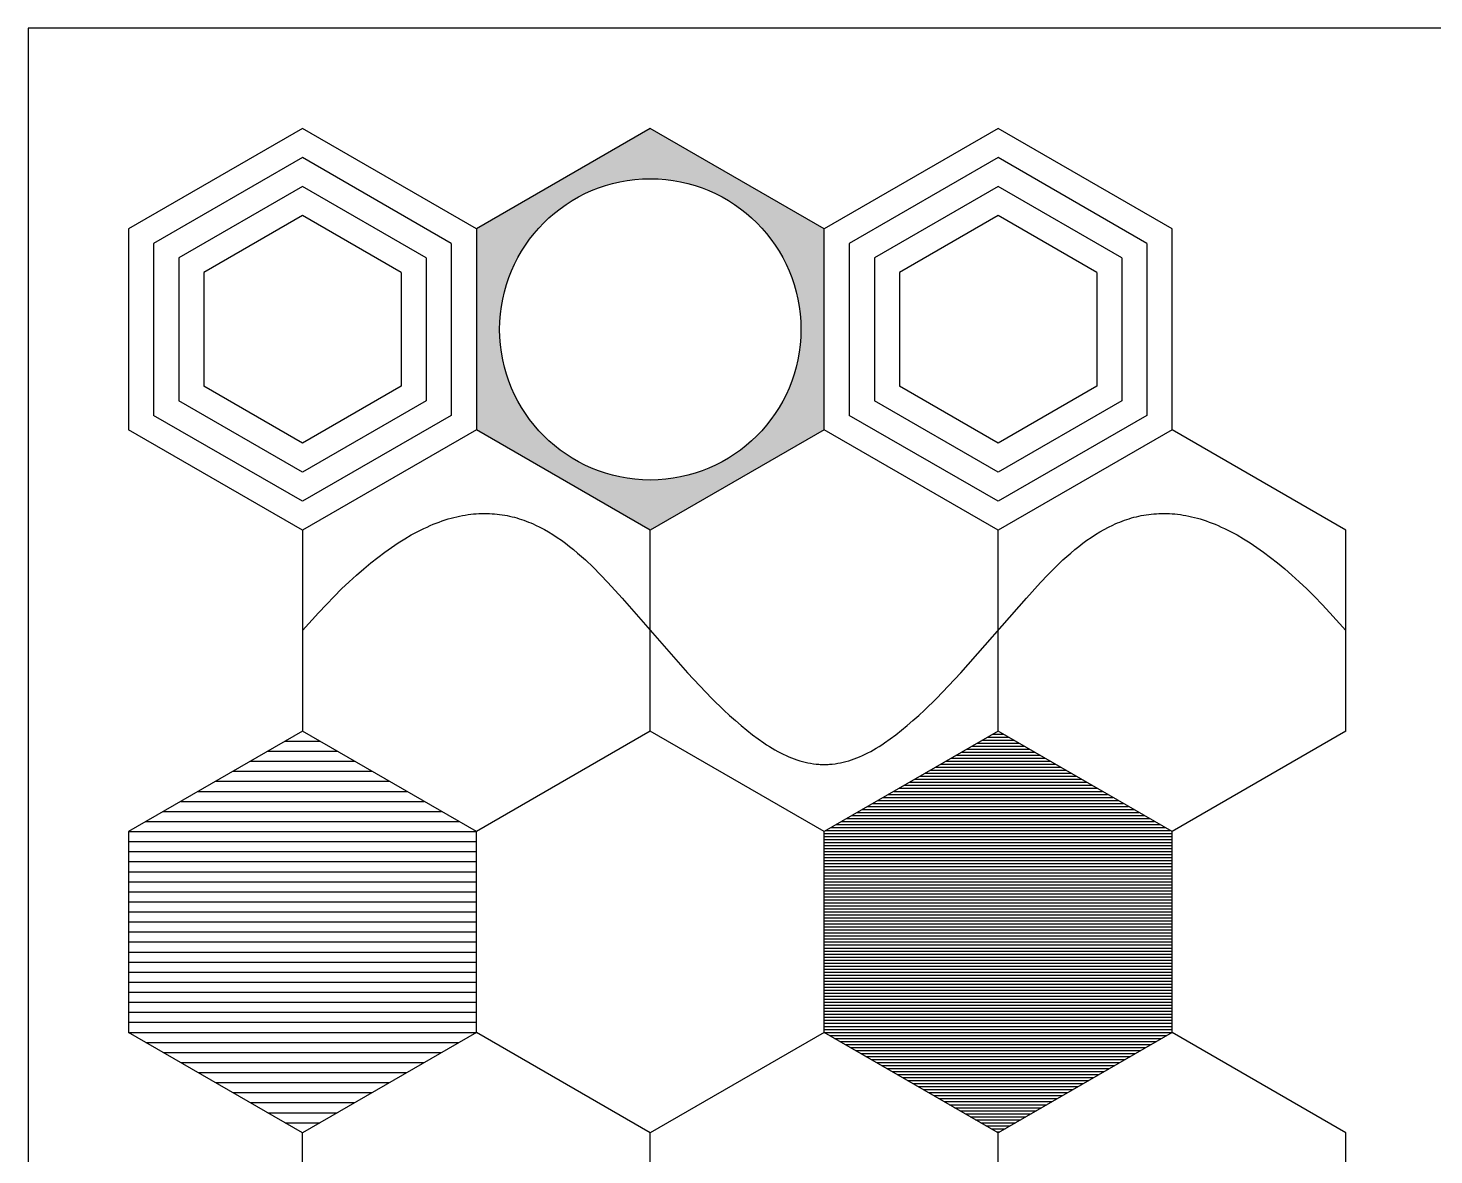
# Model space of a CAD drawing. Extents: x 0 to 280, y 0 to 220.
# Drawn here: x 0 to 140, y 107.8 to 220 of the extents above; entities that cross this region are included whole.
import ezdxf

# ---------------------------------------------------------------- set-up
doc = ezdxf.new("R2010")
doc.units = 0
for name, color, linetype in [('1__PRINTING_LAYERS_____1_2', 5, 'CONTINUOUS'), ('1__PRINTING_LAYERS_____1_3', 7, 'CONTINUOUS'), ('2__NON-PRINTING_LAYERS____', 3, 'CONTINUOUS')]:
    doc.layers.add(name, color=color, linetype=linetype)

# ---------------------------------------------------------------- blocks, each defined once
blk = doc.blocks.new('*X5')
at = {"layer": '1__PRINTING_LAYERS_____1_3'}
for p, q in [((94, 148.5), (99.2, 148.5)), ((94.52, 148.8), (98.68, 148.8)), ((95.04, 149.1), (98.16, 149.1)), ((95.56, 149.4), (97.64, 149.4)), ((96.08, 149.7), (97.12, 149.7)), ((91.41, 147), (101.8, 147)), ((91.93, 147.3), (101.28, 147.3)), ((92.45, 147.6), (100.76, 147.6)), ((92.97, 147.9), (100.24, 147.9)), ((93.48, 148.2), (99.72, 148.2)), ((89.33, 145.8), (103.88, 145.8)), ((89.85, 146.1), (103.36, 146.1)), ((90.37, 146.4), (102.84, 146.4)), ((90.89, 146.7), (102.32, 146.7)), ((86.73, 144.3), (106.48, 144.3)), ((87.25, 144.6), (105.96, 144.6)), ((87.77, 144.9), (105.44, 144.9)), ((88.29, 145.2), (104.92, 145.2)), ((88.81, 145.5), (104.4, 145.5)), ((84.13, 142.8), (109.07, 142.8)), ((84.65, 143.1), (108.55, 143.1)), ((85.17, 143.4), (108.03, 143.4)), ((85.69, 143.7), (107.51, 143.7)), ((86.21, 144), (106.99, 144)), ((82.05, 141.6), (111.15, 141.6)), ((82.57, 141.9), (110.63, 141.9)), ((83.09, 142.2), (110.11, 142.2)), ((83.61, 142.5), (109.59, 142.5)), ((79.46, 140.1), (113.75, 140.1)), ((79.97, 140.4), (113.23, 140.4)), ((80.49, 140.7), (112.71, 140.7)), ((81.01, 141), (112.19, 141)), ((81.53, 141.3), (111.67, 141.3)), ((79.28, 139.8), (113.92, 139.8)), ((79.28, 139.5), (113.92, 139.5)), ((79.28, 139.2), (113.92, 139.2)), ((79.28, 138.9), (113.92, 138.9)), ((79.28, 138.6), (113.92, 138.6)), ((79.28, 138.3), (113.92, 138.3)), ((79.28, 138), (113.92, 138)), ((79.28, 137.7), (113.92, 137.7)), ((79.28, 137.4), (113.92, 137.4)), ((79.28, 137.1), (113.92, 137.1)), ((79.28, 136.8), (113.92, 136.8)), ((79.28, 136.5), (113.92, 136.5)), ((79.28, 136.2), (113.92, 136.2)), ((79.28, 135.9), (113.92, 135.9)), ((79.28, 135.6), (113.92, 135.6)), ((79.28, 135.3), (113.92, 135.3)), ((79.28, 135), (113.92, 135)), ((79.28, 134.7), (113.92, 134.7)), ((79.28, 134.4), (113.92, 134.4)), ((79.28, 134.1), (113.92, 134.1)), ((79.28, 133.8), (113.92, 133.8)), ((79.28, 133.5), (113.92, 133.5)), ((79.28, 133.2), (113.92, 133.2)), ((79.28, 132.9), (113.92, 132.9)), ((79.28, 132.6), (113.92, 132.6)), ((79.28, 132.3), (113.92, 132.3)), ((79.28, 132), (113.92, 132)), ((79.28, 131.7), (113.92, 131.7)), ((79.28, 131.4), (113.92, 131.4)), ((79.28, 131.1), (113.92, 131.1)), ((79.28, 130.8), (113.92, 130.8)), ((79.28, 130.5), (113.92, 130.5)), ((79.28, 130.2), (113.92, 130.2)), ((79.28, 129.9), (113.92, 129.9)), ((79.28, 129.6), (113.92, 129.6)), ((79.28, 129.3), (113.92, 129.3)), ((79.28, 129), (113.92, 129)), ((79.28, 128.7), (113.92, 128.7)), ((79.28, 128.4), (113.92, 128.4)), ((79.28, 128.1), (113.92, 128.1)), ((79.28, 127.8), (113.92, 127.8)), ((79.28, 127.5), (113.92, 127.5)), ((79.28, 127.2), (113.92, 127.2)), ((79.28, 126.9), (113.92, 126.9)), ((79.28, 126.6), (113.92, 126.6)), ((79.28, 126.3), (113.92, 126.3)), ((79.28, 126), (113.92, 126)), ((79.28, 125.7), (113.92, 125.7)), ((79.28, 125.4), (113.92, 125.4)), ((79.28, 125.1), (113.92, 125.1)), ((79.28, 124.8), (113.92, 124.8)), ((79.28, 124.5), (113.92, 124.5)), ((79.28, 124.2), (113.92, 124.2)), ((79.28, 123.9), (113.92, 123.9)), ((79.28, 123.6), (113.92, 123.6)), ((79.28, 123.3), (113.92, 123.3)), ((79.28, 123), (113.92, 123)), ((79.28, 122.7), (113.92, 122.7)), ((79.28, 122.4), (113.92, 122.4)), ((79.28, 122.1), (113.92, 122.1)), ((79.28, 121.8), (113.92, 121.8)), ((79.28, 121.5), (113.92, 121.5)), ((79.28, 121.2), (113.92, 121.2)), ((79.28, 120.9), (113.92, 120.9)), ((79.28, 120.6), (113.92, 120.6)), ((79.28, 120.3), (113.92, 120.3)), ((79.28, 120), (113.92, 120)), ((79.8, 119.7), (113.4, 119.7)), ((80.32, 119.4), (112.88, 119.4)), ((80.84, 119.1), (112.36, 119.1)), ((81.36, 118.8), (111.84, 118.8)), ((81.88, 118.5), (111.32, 118.5)), ((82.4, 118.2), (110.81, 118.2)), ((82.92, 117.9), (110.29, 117.9)), ((83.44, 117.6), (109.77, 117.6)), ((83.96, 117.3), (109.25, 117.3)), ((84.48, 117), (108.73, 117)), ((85, 116.7), (108.21, 116.7)), ((85.52, 116.4), (107.69, 116.4)), ((86.04, 116.1), (107.17, 116.1)), ((86.56, 115.8), (106.65, 115.8)), ((87.08, 115.5), (106.13, 115.5)), ((87.6, 115.2), (105.61, 115.2)), ((88.12, 114.9), (105.09, 114.9)), ((88.64, 114.6), (104.57, 114.6)), ((89.15, 114.3), (104.05, 114.3)), ((89.67, 114), (103.53, 114)), ((90.19, 113.7), (103.01, 113.7)), ((90.71, 113.4), (102.49, 113.4)), ((91.23, 113.1), (101.97, 113.1)), ((91.75, 112.8), (101.45, 112.8)), ((92.27, 112.5), (100.93, 112.5)), ((92.79, 112.2), (100.41, 112.2)), ((93.31, 111.9), (99.89, 111.9)), ((93.83, 111.6), (99.37, 111.6)), ((94.35, 111.3), (98.85, 111.3)), ((94.87, 111), (98.33, 111)), ((95.39, 110.7), (97.81, 110.7)), ((95.91, 110.4), (97.3, 110.4)), ((96.43, 110.1), (96.78, 110.1))]:
    blk.add_line(p, q, dxfattribs=at)
blk = doc.blocks.new('*X6')
at = {"layer": '1__PRINTING_LAYERS_____1_3'}
for p, q in [((25.59, 149), (29.05, 149)), ((22.12, 147), (32.52, 147)), ((23.86, 148), (30.78, 148)), ((20.39, 146), (34.25, 146)), ((18.66, 145), (35.98, 145)), ((15.2, 143), (39.44, 143)), ((16.93, 144), (37.71, 144)), ((13.46, 142), (41.18, 142)), ((10, 140), (44.64, 140)), ((11.73, 141), (42.91, 141)), ((10, 139), (44.64, 139)), ((10, 138), (44.64, 138)), ((10, 137), (44.64, 137)), ((10, 136), (44.64, 136)), ((10, 135), (44.64, 135)), ((10, 134), (44.64, 134)), ((10, 133), (44.64, 133)), ((10, 132), (44.64, 132)), ((10, 131), (44.64, 131)), ((10, 130), (44.64, 130)), ((10, 129), (44.64, 129)), ((10, 128), (44.64, 128)), ((10, 127), (44.64, 127)), ((10, 126), (44.64, 126)), ((10, 125), (44.64, 125)), ((10, 124), (44.64, 124)), ((10, 123), (44.64, 123)), ((10, 122), (44.64, 122)), ((10, 121), (44.64, 121)), ((10, 120), (44.64, 120)), ((10, 120), (44.64, 120)), ((11.73, 119), (42.91, 119)), ((13.46, 118), (41.18, 118)), ((15.2, 117), (39.44, 117)), ((16.93, 116), (37.71, 116)), ((18.66, 115), (35.98, 115)), ((20.39, 114), (34.25, 114)), ((22.12, 113), (32.52, 113)), ((23.86, 112), (30.78, 112)), ((25.59, 111), (29.05, 111))]:
    blk.add_line(p, q, dxfattribs=at)
blk = doc.blocks.new('*U7')
at = {"layer": '1__PRINTING_LAYERS_____1_3'}
for points in [[(59.58, 204.81), (59.23, 208.42), (59.58, 208.62)], [(59.93, 204.86), (59.58, 208.62), (59.93, 208.82)], [(59.58, 204.81), (59.58, 208.62), (59.93, 204.86)], [(60.27, 204.9), (59.93, 208.82), (60.27, 209.02)], [(59.93, 204.86), (59.93, 208.82), (60.27, 204.9)], [(60.61, 204.94), (60.27, 209.02), (60.61, 209.22)], [(60.27, 204.9), (60.27, 209.02), (60.61, 204.94)], [(60.95, 204.97), (60.61, 209.22), (60.95, 209.42)], [(60.61, 204.94), (60.61, 209.22), (60.95, 204.97)], [(61.29, 204.99), (60.95, 209.42), (61.29, 209.61)], [(60.95, 204.97), (60.95, 209.42), (61.29, 204.99)], [(61.63, 205), (61.29, 209.61), (61.63, 209.81)], [(61.29, 204.99), (61.29, 209.61), (61.63, 205)], [(61.96, 205), (61.63, 209.81), (61.96, 210)], [(61.63, 205), (61.63, 209.81), (61.96, 205)], [(61.96, 205), (61.96, 210), (62.29, 205)], [(62.29, 205), (61.96, 210), (62.29, 209.81)], [(62.29, 205), (62.29, 209.81), (62.63, 204.99)], [(62.63, 204.99), (62.29, 209.81), (62.63, 209.61)], [(62.63, 204.99), (62.63, 209.61), (62.97, 204.97)], [(62.97, 204.97), (62.63, 209.61), (62.97, 209.42)], [(62.97, 204.97), (62.97, 209.42), (63.31, 204.94)], [(63.31, 204.94), (62.97, 209.42), (63.31, 209.22)], [(63.31, 204.94), (63.31, 209.22), (63.65, 204.9)], [(63.65, 204.9), (63.31, 209.22), (63.65, 209.02)], [(63.65, 204.9), (63.65, 209.02), (64, 204.86)], [(64, 204.86), (63.65, 209.02), (64, 208.82)], [(64, 204.86), (64, 208.82), (64.34, 204.81)], [(64.34, 204.81), (64, 208.82), (64.34, 208.62)], [(64.34, 204.81), (64.34, 208.62), (64.69, 204.75)], [(64.69, 204.75), (64.34, 208.62), (64.69, 208.42)], [(57.14, 204.2), (56.79, 207.01), (57.14, 207.21)], [(57.48, 204.32), (57.14, 207.21), (57.48, 207.42)], [(57.14, 204.2), (57.14, 207.21), (57.48, 204.32)], [(57.83, 204.42), (57.48, 207.42), (57.83, 207.62)], [(57.48, 204.32), (57.48, 207.42), (57.83, 204.42)], [(58.18, 204.52), (57.83, 207.62), (58.18, 207.82)], [(57.83, 204.42), (57.83, 207.62), (58.18, 204.52)], [(58.53, 204.6), (58.18, 207.82), (58.53, 208.02)], [(58.18, 204.52), (58.18, 207.82), (58.53, 204.6)], [(58.88, 204.68), (58.53, 208.02), (58.88, 208.22)], [(58.53, 204.6), (58.53, 208.02), (58.88, 204.68)], [(59.23, 204.75), (58.88, 208.22), (59.23, 208.42)], [(58.88, 204.68), (58.88, 208.22), (59.23, 204.75)], [(59.23, 204.75), (59.23, 208.42), (59.58, 204.81)], [(64.69, 204.75), (64.69, 208.42), (65.04, 204.68)], [(65.04, 204.68), (64.69, 208.42), (65.04, 208.22)], [(65.04, 204.68), (65.04, 208.22), (65.39, 204.6)], [(65.39, 204.6), (65.04, 208.22), (65.39, 208.02)], [(65.39, 204.6), (65.39, 208.02), (65.74, 204.52)], [(65.74, 204.52), (65.39, 208.02), (65.74, 207.82)], [(65.74, 204.52), (65.74, 207.82), (66.09, 204.42)], [(66.09, 204.42), (65.74, 207.82), (66.09, 207.62)], [(66.09, 204.42), (66.09, 207.62), (66.44, 204.32)], [(66.44, 204.32), (66.09, 207.62), (66.44, 207.42)], [(66.44, 204.32), (66.44, 207.42), (66.79, 204.2)], [(66.79, 204.2), (66.44, 207.42), (66.79, 207.21)], [(66.79, 204.2), (66.79, 207.21), (67.14, 204.08)], [(67.14, 204.08), (66.79, 207.21), (67.14, 207.01)], [(54.74, 203.15), (54.41, 205.64), (54.74, 205.83)], [(55.07, 203.32), (54.74, 205.83), (55.07, 206.02)], [(54.74, 203.15), (54.74, 205.83), (55.07, 203.32)], [(55.41, 203.49), (55.07, 206.02), (55.41, 206.22)], [(55.07, 203.32), (55.07, 206.02), (55.41, 203.49)], [(55.75, 203.65), (55.41, 206.22), (55.75, 206.41)], [(55.41, 203.49), (55.41, 206.22), (55.75, 203.65)], [(56.09, 203.81), (55.75, 206.41), (56.09, 206.61)], [(55.75, 203.65), (55.75, 206.41), (56.09, 203.81)], [(56.44, 203.95), (56.09, 206.61), (56.44, 206.81)], [(56.09, 203.81), (56.09, 206.61), (56.44, 203.95)], [(56.79, 204.08), (56.44, 206.81), (56.79, 207.01)], [(56.44, 203.95), (56.44, 206.81), (56.79, 204.08)], [(56.79, 204.08), (56.79, 207.01), (57.14, 204.2)], [(67.14, 204.08), (67.14, 207.01), (67.48, 203.95)], [(67.48, 203.95), (67.14, 207.01), (67.48, 206.81)], [(67.48, 203.95), (67.48, 206.81), (67.83, 203.81)], [(67.83, 203.81), (67.48, 206.81), (67.83, 206.61)], [(67.83, 203.81), (67.83, 206.61), (68.17, 203.65)], [(68.17, 203.65), (67.83, 206.61), (68.17, 206.41)], [(68.17, 203.65), (68.17, 206.41), (68.51, 203.49)], [(68.51, 203.49), (68.17, 206.41), (68.51, 206.22)], [(68.51, 203.49), (68.51, 206.22), (68.85, 203.32)], [(68.85, 203.32), (68.51, 206.22), (68.85, 206.02)], [(68.85, 203.32), (68.85, 206.02), (69.19, 203.15)], [(69.19, 203.15), (68.85, 206.02), (69.19, 205.83)], [(69.19, 203.15), (69.19, 205.83), (69.52, 202.96)], [(69.52, 202.96), (69.19, 205.83), (69.52, 205.64)], [(52.51, 201.65), (52.21, 204.37), (52.51, 204.54)], [(52.81, 201.89), (52.51, 204.54), (52.81, 204.72)], [(52.51, 201.65), (52.51, 204.54), (52.81, 201.89)], [(53.12, 202.12), (52.81, 204.72), (53.12, 204.9)], [(52.81, 201.89), (52.81, 204.72), (53.12, 202.12)], [(53.43, 202.34), (53.12, 204.9), (53.43, 205.08)], [(53.12, 202.12), (53.12, 204.9), (53.43, 202.34)], [(53.75, 202.55), (53.43, 205.08), (53.75, 205.26)], [(53.43, 202.34), (53.43, 205.08), (53.75, 202.55)], [(54.08, 202.76), (53.75, 205.26), (54.08, 205.45)], [(53.75, 202.55), (53.75, 205.26), (54.08, 202.76)], [(54.41, 202.96), (54.08, 205.45), (54.41, 205.64)], [(54.08, 202.76), (54.08, 205.45), (54.41, 202.96)], [(54.41, 202.96), (54.41, 205.64), (54.74, 203.15)], [(69.52, 202.96), (69.52, 205.64), (69.85, 202.76)], [(69.85, 202.76), (69.52, 205.64), (69.85, 205.45)], [(69.85, 202.76), (69.85, 205.45), (70.17, 202.55)], [(70.17, 202.55), (69.85, 205.45), (70.17, 205.26)], [(70.17, 202.55), (70.17, 205.26), (70.49, 202.34)], [(70.49, 202.34), (70.17, 205.26), (70.49, 205.08)], [(70.49, 202.34), (70.49, 205.08), (70.8, 202.12)], [(70.8, 202.12), (70.49, 205.08), (70.8, 204.9)], [(70.8, 202.12), (70.8, 204.9), (71.11, 201.89)], [(71.11, 201.89), (70.8, 204.9), (71.11, 204.72)], [(71.11, 201.89), (71.11, 204.72), (71.42, 201.65)], [(71.42, 201.65), (71.11, 204.72), (71.42, 204.54)], [(71.42, 201.65), (71.42, 204.54), (71.71, 201.4)], [(71.71, 201.4), (71.42, 204.54), (71.71, 204.37)], [(49.84, 198.84), (49.62, 202.88), (49.84, 203)], [(50.08, 199.15), (49.84, 203), (50.08, 203.14)], [(49.84, 198.84), (49.84, 203), (50.08, 199.15)], [(50.32, 199.45), (50.08, 203.14), (50.32, 203.28)], [(50.08, 199.15), (50.08, 203.14), (50.32, 199.45)], [(50.56, 199.75), (50.32, 203.28), (50.56, 203.42)], [(50.32, 199.45), (50.32, 203.28), (50.56, 199.75)], [(50.82, 200.04), (50.56, 203.42), (50.82, 203.57)], [(50.56, 199.75), (50.56, 203.42), (50.82, 200.04)], [(51.08, 200.33), (50.82, 203.57), (51.08, 203.72)], [(50.82, 200.04), (50.82, 203.57), (51.08, 200.33)], [(51.35, 200.61), (51.08, 203.72), (51.35, 203.88)], [(51.08, 200.33), (51.08, 203.72), (51.35, 200.61)], [(51.63, 200.88), (51.35, 203.88), (51.63, 204.04)], [(51.35, 200.61), (51.35, 203.88), (51.63, 200.88)], [(51.92, 201.14), (51.63, 204.04), (51.92, 204.2)], [(51.63, 200.88), (51.63, 204.04), (51.92, 201.14)], [(52.21, 201.4), (51.92, 204.2), (52.21, 204.37)], [(51.92, 201.14), (51.92, 204.2), (52.21, 201.4)], [(52.21, 201.4), (52.21, 204.37), (52.51, 201.65)], [(71.71, 201.4), (71.71, 204.37), (72.01, 201.14)], [(72.01, 201.14), (71.71, 204.37), (72.01, 204.2)], [(72.01, 201.14), (72.01, 204.2), (72.29, 200.88)], [(72.29, 200.88), (72.01, 204.2), (72.29, 204.04)], [(72.29, 200.88), (72.29, 204.04), (72.57, 200.61)], [(72.57, 200.61), (72.29, 204.04), (72.57, 203.88)], [(72.57, 200.61), (72.57, 203.88), (72.84, 200.33)], [(72.84, 200.33), (72.57, 203.88), (72.84, 203.72)], [(72.84, 200.33), (72.84, 203.72), (73.1, 200.04)], [(73.1, 200.04), (72.84, 203.72), (73.1, 203.57)], [(73.1, 200.04), (73.1, 203.57), (73.36, 199.75)], [(73.36, 199.75), (73.1, 203.57), (73.36, 203.42)], [(73.36, 199.75), (73.36, 203.42), (73.61, 199.45)], [(73.61, 199.45), (73.36, 203.42), (73.61, 203.28)], [(73.61, 199.45), (73.61, 203.28), (73.85, 199.15)], [(73.85, 199.15), (73.61, 203.28), (73.85, 203.14)], [(73.85, 199.15), (73.85, 203.14), (74.08, 198.84)], [(74.08, 198.84), (73.85, 203.14), (74.08, 203)], [(74.08, 198.84), (74.08, 203), (74.3, 198.53)], [(74.3, 198.53), (74.08, 203), (74.3, 202.88)], [(47.44, 193.78), (47.36, 201.57), (47.44, 201.62)], [(47.54, 194.13), (47.44, 201.62), (47.54, 201.67)], [(47.44, 193.78), (47.44, 201.62), (47.54, 194.13)], [(47.65, 194.48), (47.54, 201.67), (47.65, 201.73)], [(47.54, 194.13), (47.54, 201.67), (47.65, 194.48)], [(47.76, 194.83), (47.65, 201.73), (47.76, 201.8)], [(47.65, 194.48), (47.65, 201.73), (47.76, 194.83)], [(47.88, 195.17), (47.76, 201.8), (47.88, 201.87)], [(47.76, 194.83), (47.76, 201.8), (47.88, 195.17)], [(48.01, 195.52), (47.88, 201.87), (48.01, 201.95)], [(47.88, 195.17), (47.88, 201.87), (48.01, 195.52)], [(48.16, 195.87), (48.01, 201.95), (48.16, 202.03)], [(48.01, 195.52), (48.01, 201.95), (48.16, 195.87)], [(48.31, 196.21), (48.16, 202.03), (48.31, 202.12)], [(48.16, 195.87), (48.16, 202.03), (48.31, 196.21)], [(48.47, 196.55), (48.31, 202.12), (48.47, 202.21)], [(48.31, 196.21), (48.31, 202.12), (48.47, 196.55)], [(48.64, 196.89), (48.47, 202.21), (48.64, 202.31)], [(48.47, 196.55), (48.47, 202.21), (48.64, 196.89)], [(48.82, 197.22), (48.64, 202.31), (48.82, 202.41)], [(48.64, 196.89), (48.64, 202.31), (48.82, 197.22)], [(49, 197.56), (48.82, 202.41), (49, 202.52)], [(48.82, 197.22), (48.82, 202.41), (49, 197.56)], [(49.2, 197.88), (49, 202.52), (49.2, 202.63)], [(49, 197.56), (49, 202.52), (49.2, 197.88)], [(49.41, 198.21), (49.2, 202.63), (49.41, 202.75)], [(49.2, 197.88), (49.2, 202.63), (49.41, 198.21)], [(49.62, 198.53), (49.41, 202.75), (49.62, 202.88)], [(49.41, 198.21), (49.41, 202.75), (49.62, 198.53)], [(49.62, 198.53), (49.62, 202.88), (49.84, 198.84)], [(74.3, 198.53), (74.3, 202.88), (74.52, 198.21)], [(74.52, 198.21), (74.3, 202.88), (74.52, 202.75)], [(74.52, 198.21), (74.52, 202.75), (74.72, 197.88)], [(74.72, 197.88), (74.52, 202.75), (74.72, 202.63)], [(74.72, 197.88), (74.72, 202.63), (74.92, 197.56)], [(74.92, 197.56), (74.72, 202.63), (74.92, 202.52)], [(74.92, 197.56), (74.92, 202.52), (75.11, 197.22)], [(75.11, 197.22), (74.92, 202.52), (75.11, 202.41)], [(75.11, 197.22), (75.11, 202.41), (75.29, 196.89)], [(75.29, 196.89), (75.11, 202.41), (75.29, 202.31)], [(75.29, 196.89), (75.29, 202.31), (75.46, 196.55)], [(75.46, 196.55), (75.29, 202.31), (75.46, 202.21)], [(75.46, 196.55), (75.46, 202.21), (75.62, 196.21)], [(75.62, 196.21), (75.46, 202.21), (75.62, 202.12)], [(75.62, 196.21), (75.62, 202.12), (75.77, 195.87)], [(75.77, 195.87), (75.62, 202.12), (75.77, 202.03)], [(75.77, 195.87), (75.77, 202.03), (75.91, 195.52)], [(75.91, 195.52), (75.77, 202.03), (75.91, 201.95)], [(75.91, 195.52), (75.91, 201.95), (76.04, 195.17)], [(76.04, 195.17), (75.91, 201.95), (76.04, 201.87)], [(76.04, 195.17), (76.04, 201.87), (76.16, 194.83)], [(76.16, 194.83), (76.04, 201.87), (76.16, 201.8)], [(76.16, 194.83), (76.16, 201.8), (76.28, 194.48)], [(76.28, 194.48), (76.16, 201.8), (76.28, 201.73)], [(76.28, 194.48), (76.28, 201.73), (76.38, 194.13)], [(76.38, 194.13), (76.28, 201.73), (76.38, 201.67)], [(76.38, 194.13), (76.38, 201.67), (76.48, 193.78)], [(76.48, 193.78), (76.38, 201.67), (76.48, 201.62)], [(76.48, 193.78), (76.48, 201.62), (76.56, 193.43)], [(76.56, 193.43), (76.48, 201.62), (76.56, 201.57)], [(46.96, 178.66), (44.64, 200), (46.96, 201.34)], [(46.96, 190), (46.96, 201.34), (46.97, 190.33)], [(46.97, 190.33), (46.96, 201.34), (46.97, 201.34)], [(46.98, 190.67), (46.97, 201.34), (46.98, 201.35)], [(46.97, 190.33), (46.97, 201.34), (46.98, 190.67)], [(47, 191.01), (46.98, 201.35), (47, 201.36)], [(46.98, 190.67), (46.98, 201.35), (47, 191.01)], [(47.02, 191.35), (47, 201.36), (47.02, 201.37)], [(47, 191.01), (47, 201.36), (47.02, 191.35)], [(47.06, 191.69), (47.02, 201.37), (47.06, 201.39)], [(47.02, 191.35), (47.02, 201.37), (47.06, 191.69)], [(47.1, 192.04), (47.06, 201.39), (47.1, 201.42)], [(47.06, 191.69), (47.06, 201.39), (47.1, 192.04)], [(47.15, 192.38), (47.1, 201.42), (47.15, 201.45)], [(47.1, 192.04), (47.1, 201.42), (47.15, 192.38)], [(47.21, 192.73), (47.15, 201.45), (47.21, 201.48)], [(47.15, 192.38), (47.15, 201.45), (47.21, 192.73)], [(47.28, 193.08), (47.21, 201.48), (47.28, 201.52)], [(47.21, 192.73), (47.21, 201.48), (47.28, 193.08)], [(47.36, 193.43), (47.28, 201.52), (47.36, 201.57)], [(47.28, 193.08), (47.28, 201.52), (47.36, 193.43)], [(47.36, 193.43), (47.36, 201.57), (47.44, 193.78)], [(76.56, 193.43), (76.56, 201.57), (76.64, 193.08)], [(76.64, 193.08), (76.56, 201.57), (76.64, 201.52)], [(76.64, 193.08), (76.64, 201.52), (76.71, 192.73)], [(76.71, 192.73), (76.64, 201.52), (76.71, 201.48)], [(76.71, 192.73), (76.71, 201.48), (76.77, 192.38)], [(76.77, 192.38), (76.71, 201.48), (76.77, 201.45)], [(76.77, 192.38), (76.77, 201.45), (76.82, 192.04)], [(76.82, 192.04), (76.77, 201.45), (76.82, 201.42)], [(76.82, 192.04), (76.82, 201.42), (76.87, 191.69)], [(76.87, 191.69), (76.82, 201.42), (76.87, 201.39)], [(76.87, 191.69), (76.87, 201.39), (76.9, 191.35)], [(76.9, 191.35), (76.87, 201.39), (76.9, 201.37)], [(76.9, 191.35), (76.9, 201.37), (76.93, 191.01)], [(76.93, 191.01), (76.9, 201.37), (76.93, 201.36)], [(76.93, 191.01), (76.93, 201.36), (76.95, 190.67)], [(76.95, 190.67), (76.93, 201.36), (76.95, 201.35)], [(76.95, 190.67), (76.95, 201.35), (76.96, 190.33)], [(76.96, 190.33), (76.95, 201.35), (76.96, 201.34)], [(76.96, 190.33), (76.96, 201.34), (76.96, 190)], [(76.96, 190), (76.96, 201.34), (76.96, 201.34)], [(76.96, 178.66), (76.96, 201.34), (79.28, 180)], [(79.28, 180), (76.96, 201.34), (79.28, 200)], [(44.64, 180), (44.64, 200), (46.96, 178.66)], [(46.96, 178.66), (46.96, 190), (46.97, 178.66)], [(46.97, 178.66), (46.96, 190), (46.97, 189.67)], [(46.97, 178.66), (46.97, 189.67), (46.98, 178.65)], [(46.98, 178.65), (46.97, 189.67), (46.98, 189.33)], [(46.98, 178.65), (46.98, 189.33), (47, 178.64)], [(47, 178.64), (46.98, 189.33), (47, 188.99)], [(76.95, 178.65), (76.93, 188.99), (76.95, 189.33)], [(76.96, 178.66), (76.95, 189.33), (76.96, 189.67)], [(76.95, 178.65), (76.95, 189.33), (76.96, 178.66)], [(76.96, 178.66), (76.96, 189.67), (76.96, 190)], [(76.96, 178.66), (76.96, 189.67), (76.96, 178.66)], [(47, 178.64), (47, 188.99), (47.02, 178.63)], [(47.02, 178.63), (47, 188.99), (47.02, 188.65)], [(47.02, 178.63), (47.02, 188.65), (47.06, 178.61)], [(47.06, 178.61), (47.02, 188.65), (47.06, 188.31)], [(47.06, 178.61), (47.06, 188.31), (47.1, 178.58)], [(47.1, 178.58), (47.06, 188.31), (47.1, 187.96)], [(47.1, 178.58), (47.1, 187.96), (47.15, 178.55)], [(47.15, 178.55), (47.1, 187.96), (47.15, 187.62)], [(47.15, 178.55), (47.15, 187.62), (47.21, 178.52)], [(47.21, 178.52), (47.15, 187.62), (47.21, 187.27)], [(76.77, 178.55), (76.71, 187.27), (76.77, 187.62)], [(76.82, 178.58), (76.77, 187.62), (76.82, 187.96)], [(76.77, 178.55), (76.77, 187.62), (76.82, 178.58)], [(76.87, 178.61), (76.82, 187.96), (76.87, 188.31)], [(76.82, 178.58), (76.82, 187.96), (76.87, 178.61)], [(76.9, 178.63), (76.87, 188.31), (76.9, 188.65)], [(76.87, 178.61), (76.87, 188.31), (76.9, 178.63)], [(76.93, 178.64), (76.9, 188.65), (76.93, 188.99)], [(76.9, 178.63), (76.9, 188.65), (76.93, 178.64)], [(76.93, 178.64), (76.93, 188.99), (76.95, 178.65)], [(47.21, 178.52), (47.21, 187.27), (47.28, 178.48)], [(47.28, 178.48), (47.21, 187.27), (47.28, 186.92)], [(47.28, 178.48), (47.28, 186.92), (47.36, 178.43)], [(47.36, 178.43), (47.28, 186.92), (47.36, 186.57)], [(47.36, 178.43), (47.36, 186.57), (47.44, 178.38)], [(47.44, 178.38), (47.36, 186.57), (47.44, 186.22)], [(47.44, 178.38), (47.44, 186.22), (47.54, 178.33)], [(47.54, 178.33), (47.44, 186.22), (47.54, 185.87)], [(76.48, 178.38), (76.38, 185.87), (76.48, 186.22)], [(76.56, 178.43), (76.48, 186.22), (76.56, 186.57)], [(76.48, 178.38), (76.48, 186.22), (76.56, 178.43)], [(76.64, 178.48), (76.56, 186.57), (76.64, 186.92)], [(76.56, 178.43), (76.56, 186.57), (76.64, 178.48)], [(76.71, 178.52), (76.64, 186.92), (76.71, 187.27)], [(76.64, 178.48), (76.64, 186.92), (76.71, 178.52)], [(76.71, 178.52), (76.71, 187.27), (76.77, 178.55)], [(47.54, 178.33), (47.54, 185.87), (47.65, 178.27)], [(47.65, 178.27), (47.54, 185.87), (47.65, 185.52)], [(47.65, 178.27), (47.65, 185.52), (47.76, 178.2)], [(47.76, 178.2), (47.65, 185.52), (47.76, 185.17)], [(47.76, 178.2), (47.76, 185.17), (47.88, 178.13)], [(47.88, 178.13), (47.76, 185.17), (47.88, 184.83)], [(47.88, 178.13), (47.88, 184.83), (48.01, 178.05)], [(48.01, 178.05), (47.88, 184.83), (48.01, 184.48)], [(76.04, 178.13), (75.91, 184.48), (76.04, 184.83)], [(76.16, 178.2), (76.04, 184.83), (76.16, 185.17)], [(76.04, 178.13), (76.04, 184.83), (76.16, 178.2)], [(76.28, 178.27), (76.16, 185.17), (76.28, 185.52)], [(76.16, 178.2), (76.16, 185.17), (76.28, 178.27)], [(76.38, 178.33), (76.28, 185.52), (76.38, 185.87)], [(76.28, 178.27), (76.28, 185.52), (76.38, 178.33)], [(76.38, 178.33), (76.38, 185.87), (76.48, 178.38)], [(48.01, 178.05), (48.01, 184.48), (48.16, 177.97)], [(48.16, 177.97), (48.01, 184.48), (48.16, 184.13)], [(48.16, 177.97), (48.16, 184.13), (48.31, 177.88)], [(48.31, 177.88), (48.16, 184.13), (48.31, 183.79)], [(48.31, 177.88), (48.31, 183.79), (48.47, 177.79)], [(48.47, 177.79), (48.31, 183.79), (48.47, 183.45)], [(48.47, 177.79), (48.47, 183.45), (48.64, 177.69)], [(48.64, 177.69), (48.47, 183.45), (48.64, 183.11)], [(75.46, 177.79), (75.29, 183.11), (75.46, 183.45)], [(75.62, 177.88), (75.46, 183.45), (75.62, 183.79)], [(75.46, 177.79), (75.46, 183.45), (75.62, 177.88)], [(75.77, 177.97), (75.62, 183.79), (75.77, 184.13)], [(75.62, 177.88), (75.62, 183.79), (75.77, 177.97)], [(75.91, 178.05), (75.77, 184.13), (75.91, 184.48)], [(75.77, 177.97), (75.77, 184.13), (75.91, 178.05)], [(75.91, 178.05), (75.91, 184.48), (76.04, 178.13)], [(48.64, 177.69), (48.64, 183.11), (48.82, 177.59)], [(48.82, 177.59), (48.64, 183.11), (48.82, 182.78)], [(48.82, 177.59), (48.82, 182.78), (49, 177.48)], [(49, 177.48), (48.82, 182.78), (49, 182.44)], [(49, 177.48), (49, 182.44), (49.2, 177.37)], [(49.2, 177.37), (49, 182.44), (49.2, 182.12)], [(49.2, 177.37), (49.2, 182.12), (49.41, 177.25)], [(49.41, 177.25), (49.2, 182.12), (49.41, 181.79)], [(74.72, 177.37), (74.52, 181.79), (74.72, 182.12)], [(74.92, 177.48), (74.72, 182.12), (74.92, 182.44)], [(74.72, 177.37), (74.72, 182.12), (74.92, 177.48)], [(75.11, 177.59), (74.92, 182.44), (75.11, 182.78)], [(74.92, 177.48), (74.92, 182.44), (75.11, 177.59)], [(75.29, 177.69), (75.11, 182.78), (75.29, 183.11)], [(75.11, 177.59), (75.11, 182.78), (75.29, 177.69)], [(75.29, 177.69), (75.29, 183.11), (75.46, 177.79)], [(49.41, 177.25), (49.41, 181.79), (49.62, 177.12)], [(49.62, 177.12), (49.41, 181.79), (49.62, 181.47)], [(49.62, 177.12), (49.62, 181.47), (49.84, 177)], [(49.84, 177), (49.62, 181.47), (49.84, 181.16)], [(49.84, 177), (49.84, 181.16), (50.08, 176.86)], [(50.08, 176.86), (49.84, 181.16), (50.08, 180.85)], [(50.08, 176.86), (50.08, 180.85), (50.32, 176.72)], [(50.32, 176.72), (50.08, 180.85), (50.32, 180.55)], [(73.85, 176.86), (73.61, 180.55), (73.85, 180.85)], [(74.08, 177), (73.85, 180.85), (74.08, 181.16)], [(73.85, 176.86), (73.85, 180.85), (74.08, 177)], [(74.3, 177.12), (74.08, 181.16), (74.3, 181.47)], [(74.08, 177), (74.08, 181.16), (74.3, 177.12)], [(74.52, 177.25), (74.3, 181.47), (74.52, 181.79)], [(74.3, 177.12), (74.3, 181.47), (74.52, 177.25)], [(74.52, 177.25), (74.52, 181.79), (74.72, 177.37)], [(50.32, 176.72), (50.32, 180.55), (50.56, 176.58)], [(50.56, 176.58), (50.32, 180.55), (50.56, 180.25)], [(50.56, 176.58), (50.56, 180.25), (50.82, 176.43)], [(50.82, 176.43), (50.56, 180.25), (50.82, 179.96)], [(50.82, 176.43), (50.82, 179.96), (51.08, 176.28)], [(51.08, 176.28), (50.82, 179.96), (51.08, 179.67)], [(51.08, 176.28), (51.08, 179.67), (51.35, 176.12)], [(51.35, 176.12), (51.08, 179.67), (51.35, 179.39)], [(51.35, 176.12), (51.35, 179.39), (51.63, 175.96)], [(51.63, 175.96), (51.35, 179.39), (51.63, 179.12)], [(72.57, 176.12), (72.29, 179.12), (72.57, 179.39)], [(72.84, 176.28), (72.57, 179.39), (72.84, 179.67)], [(72.57, 176.12), (72.57, 179.39), (72.84, 176.28)], [(73.1, 176.43), (72.84, 179.67), (73.1, 179.96)], [(72.84, 176.28), (72.84, 179.67), (73.1, 176.43)], [(73.36, 176.58), (73.1, 179.96), (73.36, 180.25)], [(73.1, 176.43), (73.1, 179.96), (73.36, 176.58)], [(73.61, 176.72), (73.36, 180.25), (73.61, 180.55)], [(73.36, 176.58), (73.36, 180.25), (73.61, 176.72)], [(73.61, 176.72), (73.61, 180.55), (73.85, 176.86)], [(51.63, 175.96), (51.63, 179.12), (51.92, 175.8)], [(51.92, 175.8), (51.63, 179.12), (51.92, 178.86)], [(51.92, 175.8), (51.92, 178.86), (52.21, 175.63)], [(52.21, 175.63), (51.92, 178.86), (52.21, 178.6)], [(52.21, 175.63), (52.21, 178.6), (52.51, 175.46)], [(52.51, 175.46), (52.21, 178.6), (52.51, 178.35)], [(52.51, 175.46), (52.51, 178.35), (52.81, 175.28)], [(52.81, 175.28), (52.51, 178.35), (52.81, 178.11)], [(52.81, 175.28), (52.81, 178.11), (53.12, 175.1)], [(53.12, 175.1), (52.81, 178.11), (53.12, 177.88)], [(53.12, 175.1), (53.12, 177.88), (53.43, 174.92)], [(53.43, 174.92), (53.12, 177.88), (53.43, 177.66)], [(70.8, 175.1), (70.49, 177.66), (70.8, 177.88)], [(71.11, 175.28), (70.8, 177.88), (71.11, 178.11)], [(70.8, 175.1), (70.8, 177.88), (71.11, 175.28)], [(71.42, 175.46), (71.11, 178.11), (71.42, 178.35)], [(71.11, 175.28), (71.11, 178.11), (71.42, 175.46)], [(71.71, 175.63), (71.42, 178.35), (71.71, 178.6)], [(71.42, 175.46), (71.42, 178.35), (71.71, 175.63)], [(72.01, 175.8), (71.71, 178.6), (72.01, 178.86)], [(71.71, 175.63), (71.71, 178.6), (72.01, 175.8)], [(72.29, 175.96), (72.01, 178.86), (72.29, 179.12)], [(72.01, 175.8), (72.01, 178.86), (72.29, 175.96)], [(72.29, 175.96), (72.29, 179.12), (72.57, 176.12)], [(53.43, 174.92), (53.43, 177.66), (53.75, 174.74)], [(53.75, 174.74), (53.43, 177.66), (53.75, 177.45)], [(53.75, 174.74), (53.75, 177.45), (54.08, 174.55)], [(54.08, 174.55), (53.75, 177.45), (54.08, 177.24)], [(54.08, 174.55), (54.08, 177.24), (54.41, 174.36)], [(54.41, 174.36), (54.08, 177.24), (54.41, 177.04)], [(54.41, 174.36), (54.41, 177.04), (54.74, 174.17)], [(54.74, 174.17), (54.41, 177.04), (54.74, 176.85)], [(54.74, 174.17), (54.74, 176.85), (55.07, 173.98)], [(55.07, 173.98), (54.74, 176.85), (55.07, 176.68)], [(55.07, 173.98), (55.07, 176.68), (55.41, 173.78)], [(55.41, 173.78), (55.07, 176.68), (55.41, 176.51)], [(55.41, 173.78), (55.41, 176.51), (55.75, 173.59)], [(55.75, 173.59), (55.41, 176.51), (55.75, 176.35)], [(68.51, 173.78), (68.17, 176.35), (68.51, 176.51)], [(68.85, 173.98), (68.51, 176.51), (68.85, 176.68)], [(68.51, 173.78), (68.51, 176.51), (68.85, 173.98)], [(69.19, 174.17), (68.85, 176.68), (69.19, 176.85)], [(68.85, 173.98), (68.85, 176.68), (69.19, 174.17)], [(69.52, 174.36), (69.19, 176.85), (69.52, 177.04)], [(69.19, 174.17), (69.19, 176.85), (69.52, 174.36)], [(69.85, 174.55), (69.52, 177.04), (69.85, 177.24)], [(69.52, 174.36), (69.52, 177.04), (69.85, 174.55)], [(70.17, 174.74), (69.85, 177.24), (70.17, 177.45)], [(69.85, 174.55), (69.85, 177.24), (70.17, 174.74)], [(70.49, 174.92), (70.17, 177.45), (70.49, 177.66)], [(70.17, 174.74), (70.17, 177.45), (70.49, 174.92)], [(70.49, 174.92), (70.49, 177.66), (70.8, 175.1)], [(55.75, 173.59), (55.75, 176.35), (56.09, 173.39)], [(56.09, 173.39), (55.75, 176.35), (56.09, 176.19)], [(56.09, 173.39), (56.09, 176.19), (56.44, 173.19)], [(56.44, 173.19), (56.09, 176.19), (56.44, 176.05)], [(56.44, 173.19), (56.44, 176.05), (56.79, 172.99)], [(56.79, 172.99), (56.44, 176.05), (56.79, 175.92)], [(56.79, 172.99), (56.79, 175.92), (57.14, 172.79)], [(57.14, 172.79), (56.79, 175.92), (57.14, 175.8)], [(57.14, 172.79), (57.14, 175.8), (57.48, 172.58)], [(57.48, 172.58), (57.14, 175.8), (57.48, 175.68)], [(57.48, 172.58), (57.48, 175.68), (57.83, 172.38)], [(57.83, 172.38), (57.48, 175.68), (57.83, 175.58)], [(57.83, 172.38), (57.83, 175.58), (58.18, 172.18)], [(58.18, 172.18), (57.83, 175.58), (58.18, 175.48)], [(58.18, 172.18), (58.18, 175.48), (58.53, 171.98)], [(58.53, 171.98), (58.18, 175.48), (58.53, 175.4)], [(58.53, 171.98), (58.53, 175.4), (58.88, 171.78)], [(58.88, 171.78), (58.53, 175.4), (58.88, 175.32)], [(58.88, 171.78), (58.88, 175.32), (59.23, 171.58)], [(59.23, 171.58), (58.88, 175.32), (59.23, 175.25)], [(59.23, 171.58), (59.23, 175.25), (59.58, 171.38)], [(59.58, 171.38), (59.23, 175.25), (59.58, 175.19)], [(59.58, 171.38), (59.58, 175.19), (59.93, 171.18)], [(59.93, 171.18), (59.58, 175.19), (59.93, 175.14)], [(59.93, 171.18), (59.93, 175.14), (60.27, 170.98)], [(60.27, 170.98), (59.93, 175.14), (60.27, 175.1)], [(60.27, 170.98), (60.27, 175.1), (60.61, 170.78)], [(60.61, 170.78), (60.27, 175.1), (60.61, 175.06)], [(60.61, 170.78), (60.61, 175.06), (60.95, 170.58)], [(60.95, 170.58), (60.61, 175.06), (60.95, 175.03)], [(60.95, 170.58), (60.95, 175.03), (61.29, 170.39)], [(61.29, 170.39), (60.95, 175.03), (61.29, 175.01)], [(61.29, 170.39), (61.29, 175.01), (61.63, 170.19)], [(61.63, 170.19), (61.29, 175.01), (61.63, 175)], [(61.63, 170.19), (61.63, 175), (61.96, 170)], [(61.96, 170), (61.63, 175), (61.96, 175)], [(62.29, 170.19), (61.96, 175), (62.29, 175)], [(62.63, 170.39), (62.29, 175), (62.63, 175.01)], [(62.29, 170.19), (62.29, 175), (62.63, 170.39)], [(62.97, 170.58), (62.63, 175.01), (62.97, 175.03)], [(62.63, 170.39), (62.63, 175.01), (62.97, 170.58)], [(63.31, 170.78), (62.97, 175.03), (63.31, 175.06)], [(62.97, 170.58), (62.97, 175.03), (63.31, 170.78)], [(63.65, 170.98), (63.31, 175.06), (63.65, 175.1)], [(63.31, 170.78), (63.31, 175.06), (63.65, 170.98)], [(64, 171.18), (63.65, 175.1), (64, 175.14)], [(63.65, 170.98), (63.65, 175.1), (64, 171.18)], [(64.34, 171.38), (64, 175.14), (64.34, 175.19)], [(64, 171.18), (64, 175.14), (64.34, 171.38)], [(64.69, 171.58), (64.34, 175.19), (64.69, 175.25)], [(64.34, 171.38), (64.34, 175.19), (64.69, 171.58)], [(65.04, 171.78), (64.69, 175.25), (65.04, 175.32)], [(64.69, 171.58), (64.69, 175.25), (65.04, 171.78)], [(65.39, 171.98), (65.04, 175.32), (65.39, 175.4)], [(65.04, 171.78), (65.04, 175.32), (65.39, 171.98)], [(65.74, 172.18), (65.39, 175.4), (65.74, 175.48)], [(65.39, 171.98), (65.39, 175.4), (65.74, 172.18)], [(66.09, 172.38), (65.74, 175.48), (66.09, 175.58)], [(65.74, 172.18), (65.74, 175.48), (66.09, 172.38)], [(66.44, 172.58), (66.09, 175.58), (66.44, 175.68)], [(66.09, 172.38), (66.09, 175.58), (66.44, 172.58)], [(66.79, 172.79), (66.44, 175.68), (66.79, 175.8)], [(66.44, 172.58), (66.44, 175.68), (66.79, 172.79)], [(67.14, 172.99), (66.79, 175.8), (67.14, 175.92)], [(66.79, 172.79), (66.79, 175.8), (67.14, 172.99)], [(67.48, 173.19), (67.14, 175.92), (67.48, 176.05)], [(67.14, 172.99), (67.14, 175.92), (67.48, 173.19)], [(67.83, 173.39), (67.48, 176.05), (67.83, 176.19)], [(67.48, 173.19), (67.48, 176.05), (67.83, 173.39)], [(68.17, 173.59), (67.83, 176.19), (68.17, 176.35)], [(67.83, 173.39), (67.83, 176.19), (68.17, 173.59)], [(68.17, 173.59), (68.17, 176.35), (68.51, 173.78)], [(61.96, 170), (61.96, 175), (62.29, 170.19)]]:
    blk.add_solid(points, dxfattribs=at)

msp = doc.modelspace()

# ---------------------------------------------------------------- linework, layer by layer
at = {"layer": '1__PRINTING_LAYERS_____1_2'}
for p, q in [((44.64, 200), (27.32, 210)), ((27.32, 210), (10, 200)), ((61.96, 210), (44.64, 200)), ((79.28, 200), (61.96, 210)), ((96.6, 210), (79.28, 200)), ((113.92, 200), (96.6, 210)), ((27.32, 207.11), (12.5, 198.56)), ((42.14, 198.56), (27.32, 207.11)), ((96.6, 207.11), (81.78, 198.56)), ((111.42, 198.56), (96.6, 207.11)), ((27.32, 204.23), (15, 197.11)), ((39.64, 197.11), (27.32, 204.23)), ((96.6, 204.23), (84.28, 197.11)), ((108.92, 197.11), (96.6, 204.23)), ((27.32, 201.34), (17.5, 195.67)), ((37.14, 195.67), (27.32, 201.34)), ((96.6, 201.34), (86.78, 195.67)), ((106.42, 195.67), (96.6, 201.34)), ((10, 200), (10, 180)), ((44.64, 200), (44.64, 180)), ((79.28, 180), (79.28, 200)), ((113.92, 180), (113.92, 200)), ((12.5, 198.56), (12.5, 181.44)), ((42.14, 198.56), (42.14, 181.44)), ((81.78, 198.56), (81.78, 181.44)), ((111.42, 198.56), (111.42, 181.44)), ((15, 197.11), (15, 182.89)), ((39.64, 197.11), (39.64, 182.89)), ((84.28, 197.11), (84.28, 182.89)), ((108.92, 197.11), (108.92, 182.89)), ((17.5, 195.67), (17.5, 184.33)), ((37.14, 195.67), (37.14, 184.33)), ((86.78, 195.67), (86.78, 184.33)), ((106.42, 195.67), (106.42, 184.33)), ((27.32, 178.66), (17.5, 184.33)), ((37.14, 184.33), (27.32, 178.66)), ((96.6, 178.66), (86.78, 184.33)), ((106.42, 184.33), (96.6, 178.66)), ((27.32, 175.77), (15, 182.89)), ((39.64, 182.89), (27.32, 175.77)), ((96.6, 175.77), (84.28, 182.89)), ((108.92, 182.89), (96.6, 175.77)), ((27.32, 172.89), (12.5, 181.44)), ((42.14, 181.44), (27.32, 172.89)), ((96.6, 172.89), (81.78, 181.44)), ((111.42, 181.44), (96.6, 172.89)), ((27.32, 170), (10, 180)), ((44.64, 180), (27.32, 170)), ((61.96, 170), (44.64, 180)), ((79.28, 180), (61.96, 170)), ((96.6, 170), (79.28, 180)), ((113.92, 180), (96.6, 170)), ((131.24, 170), (113.92, 180)), ((27.32, 170), (27.32, 150)), ((61.96, 150), (61.96, 170)), ((96.6, 150), (96.6, 170)), ((131.24, 150), (131.24, 170)), ((27.32, 150), (10, 140)), ((44.64, 140), (27.32, 150)), ((61.96, 150), (44.64, 140)), ((79.28, 140), (61.96, 150)), ((96.6, 150), (79.28, 140)), ((113.92, 140), (96.6, 150)), ((131.24, 150), (113.92, 140)), ((10, 140), (10, 120)), ((44.64, 120), (44.64, 140)), ((79.28, 120), (79.28, 140)), ((113.92, 120), (113.92, 140)), ((27.32, 110), (10, 120)), ((44.64, 120), (27.32, 110)), ((61.96, 110), (44.64, 120)), ((79.28, 120), (61.96, 110)), ((96.6, 110), (79.28, 120)), ((113.92, 120), (96.6, 110)), ((131.24, 110), (113.92, 120)), ((27.32, 90), (27.32, 110)), ((61.96, 90), (61.96, 110)), ((96.6, 90), (96.6, 110)), ((131.24, 90), (131.24, 110))]:
    msp.add_line(p, q, dxfattribs=at)
msp.add_circle((61.96, 190), 15, dxfattribs=at)
at = {"layer": '1__PRINTING_LAYERS_____1_3'}
for p, q in [((40.65, 170.71), (40.94, 170.82)), ((40.94, 170.82), (41.24, 170.93)), ((41.24, 170.93), (41.54, 171.03)), ((41.54, 171.03), (41.83, 171.12)), ((41.83, 171.12), (42.12, 171.2)), ((42.12, 171.2), (42.41, 171.28)), ((42.41, 171.28), (42.69, 171.35)), ((42.69, 171.35), (42.97, 171.41)), ((42.97, 171.41), (43.25, 171.46)), ((43.25, 171.46), (43.53, 171.51)), ((43.53, 171.51), (43.81, 171.56)), ((43.81, 171.56), (44.08, 171.59)), ((44.08, 171.59), (44.36, 171.62)), ((44.36, 171.62), (44.63, 171.64)), ((44.63, 171.64), (44.89, 171.66)), ((44.89, 171.66), (45.16, 171.67)), ((45.16, 171.67), (45.42, 171.68)), ((45.42, 171.68), (45.69, 171.68)), ((45.69, 171.68), (45.94, 171.67)), ((45.94, 171.67), (46.2, 171.65)), ((46.2, 171.65), (46.46, 171.64)), ((46.46, 171.64), (46.71, 171.61)), ((46.71, 171.61), (46.96, 171.58)), ((46.96, 171.58), (47.21, 171.55)), ((47.21, 171.55), (47.46, 171.5)), ((47.46, 171.5), (47.71, 171.46)), ((47.71, 171.46), (47.95, 171.41)), ((47.95, 171.41), (48.2, 171.35)), ((48.2, 171.35), (48.44, 171.29)), ((48.44, 171.29), (48.67, 171.22)), ((48.67, 171.22), (48.91, 171.15)), ((48.91, 171.15), (49.15, 171.08)), ((49.15, 171.08), (49.38, 170.99)), ((49.38, 170.99), (49.61, 170.91)), ((49.61, 170.91), (49.84, 170.82)), ((49.84, 170.82), (50.07, 170.73)), ((108.49, 170.73), (108.72, 170.82)), ((108.72, 170.82), (108.95, 170.91)), ((108.95, 170.91), (109.18, 170.99)), ((109.18, 170.99), (109.42, 171.08)), ((109.42, 171.08), (109.65, 171.15)), ((109.65, 171.15), (109.89, 171.22)), ((109.89, 171.22), (110.13, 171.29)), ((110.13, 171.29), (110.37, 171.35)), ((110.37, 171.35), (110.61, 171.41)), ((110.61, 171.41), (110.86, 171.46)), ((110.86, 171.46), (111.1, 171.5)), ((111.1, 171.5), (111.35, 171.55)), ((111.35, 171.55), (111.6, 171.58)), ((111.6, 171.58), (111.85, 171.61)), ((111.85, 171.61), (112.11, 171.64)), ((112.11, 171.64), (112.36, 171.65)), ((112.36, 171.65), (112.62, 171.67)), ((112.62, 171.67), (112.88, 171.68)), ((112.88, 171.68), (113.14, 171.68)), ((113.14, 171.68), (113.4, 171.67)), ((113.4, 171.67), (113.67, 171.66)), ((113.67, 171.66), (113.94, 171.64)), ((113.94, 171.64), (114.21, 171.62)), ((114.21, 171.62), (114.48, 171.59)), ((114.48, 171.59), (114.75, 171.56)), ((114.75, 171.56), (115.03, 171.51)), ((115.03, 171.51), (115.31, 171.46)), ((115.31, 171.46), (115.59, 171.41)), ((115.59, 171.41), (115.87, 171.35)), ((115.87, 171.35), (116.16, 171.28)), ((116.16, 171.28), (116.45, 171.2)), ((116.45, 171.2), (116.74, 171.12)), ((116.74, 171.12), (117.03, 171.03)), ((117.03, 171.03), (117.32, 170.93)), ((117.32, 170.93), (117.62, 170.82)), ((117.62, 170.82), (117.92, 170.71)), ((37.52, 169.15), (38.16, 169.53)), ((38.16, 169.53), (38.8, 169.87)), ((38.8, 169.87), (39.42, 170.18)), ((39.42, 170.18), (39.73, 170.32)), ((39.73, 170.32), (40.04, 170.46)), ((40.04, 170.46), (40.34, 170.59)), ((40.34, 170.59), (40.65, 170.71)), ((50.07, 170.73), (50.3, 170.63)), ((50.3, 170.63), (50.52, 170.52)), ((50.52, 170.52), (50.97, 170.31)), ((50.97, 170.31), (51.41, 170.07)), ((51.41, 170.07), (51.84, 169.83)), ((51.84, 169.83), (52.27, 169.56)), ((52.27, 169.56), (52.69, 169.29)), ((105.87, 169.29), (106.29, 169.56)), ((106.29, 169.56), (106.72, 169.83)), ((106.72, 169.83), (107.15, 170.07)), ((107.15, 170.07), (107.59, 170.31)), ((107.59, 170.31), (108.04, 170.52)), ((108.04, 170.52), (108.27, 170.63)), ((108.27, 170.63), (108.49, 170.73)), ((117.92, 170.71), (118.22, 170.59)), ((118.22, 170.59), (118.52, 170.46)), ((118.52, 170.46), (118.83, 170.32)), ((118.83, 170.32), (119.14, 170.18)), ((119.14, 170.18), (119.76, 169.87)), ((119.76, 169.87), (120.4, 169.53)), ((120.4, 169.53), (121.04, 169.15)), ((35.52, 167.81), (36.2, 168.29)), ((36.2, 168.29), (36.86, 168.74)), ((36.86, 168.74), (37.52, 169.15)), ((52.69, 169.29), (53.11, 169)), ((53.11, 169), (53.52, 168.7)), ((53.52, 168.7), (53.93, 168.39)), ((53.93, 168.39), (54.33, 168.07)), ((54.33, 168.07), (54.72, 167.73)), ((103.84, 167.73), (104.24, 168.07)), ((104.24, 168.07), (104.64, 168.39)), ((104.64, 168.39), (105.04, 168.7)), ((105.04, 168.7), (105.45, 169)), ((105.45, 169), (105.87, 169.29)), ((121.04, 169.15), (121.7, 168.74)), ((121.7, 168.74), (122.37, 168.29)), ((122.37, 168.29), (123.04, 167.81)), ((33.42, 166.16), (34.13, 166.75)), ((34.13, 166.75), (34.83, 167.3)), ((34.83, 167.3), (35.52, 167.81)), ((54.72, 167.73), (55.11, 167.39)), ((55.11, 167.39), (55.5, 167.04)), ((55.5, 167.04), (56.26, 166.32)), ((102.31, 166.32), (103.06, 167.04)), ((103.06, 167.04), (103.45, 167.39)), ((103.45, 167.39), (103.84, 167.73)), ((123.04, 167.81), (123.73, 167.3)), ((123.73, 167.3), (124.43, 166.75)), ((124.43, 166.75), (125.14, 166.16)), ((31.97, 164.86), (32.7, 165.53)), ((32.7, 165.53), (33.42, 166.16)), ((56.26, 166.32), (57, 165.57)), ((57, 165.57), (57.73, 164.81)), ((100.83, 164.81), (101.56, 165.57)), ((101.56, 165.57), (102.31, 166.32)), ((125.14, 166.16), (125.86, 165.53)), ((125.86, 165.53), (126.59, 164.86)), ((30.47, 163.41), (31.22, 164.15)), ((31.22, 164.15), (31.97, 164.86)), ((57.73, 164.81), (59.15, 163.24)), ((99.42, 163.24), (100.83, 164.81)), ((126.59, 164.86), (127.34, 164.15)), ((127.34, 164.15), (128.1, 163.41)), ((28.92, 161.79), (29.7, 162.62)), ((29.7, 162.62), (30.47, 163.41)), ((59.15, 163.24), (65.68, 155.81)), ((92.88, 155.81), (99.42, 163.24)), ((128.1, 163.41), (128.86, 162.62)), ((128.86, 162.62), (129.64, 161.79)), ((27.32, 160), (28.92, 161.79)), ((129.64, 161.79), (131.24, 160)), ((65.68, 155.81), (66.91, 154.5)), ((91.66, 154.5), (92.88, 155.81)), ((66.91, 154.5), (68.1, 153.26)), ((90.46, 153.26), (91.66, 154.5)), ((68.1, 153.26), (69.28, 152.1)), ((89.28, 152.1), (90.46, 153.26)), ((69.28, 152.1), (69.86, 151.56)), ((69.86, 151.56), (70.44, 151.04)), ((88.12, 151.04), (88.7, 151.56)), ((88.7, 151.56), (89.28, 152.1)), ((70.44, 151.04), (71.01, 150.55)), ((71.01, 150.55), (71.58, 150.08)), ((71.58, 150.08), (72.15, 149.63)), ((86.42, 149.63), (86.98, 150.08)), ((86.98, 150.08), (87.55, 150.55)), ((87.55, 150.55), (88.12, 151.04)), ((72.15, 149.63), (72.71, 149.22)), ((72.71, 149.22), (73.27, 148.83)), ((73.27, 148.83), (73.55, 148.64)), ((73.55, 148.64), (73.83, 148.47)), ((73.83, 148.47), (74.1, 148.3)), ((84.46, 148.3), (84.74, 148.47)), ((84.74, 148.47), (85.02, 148.64)), ((85.02, 148.64), (85.29, 148.83)), ((85.29, 148.83), (85.85, 149.22)), ((85.85, 149.22), (86.42, 149.63)), ((74.1, 148.3), (74.38, 148.14)), ((74.38, 148.14), (74.65, 147.98)), ((74.65, 147.98), (74.93, 147.84)), ((74.93, 147.84), (75.2, 147.7)), ((75.2, 147.7), (75.48, 147.57)), ((75.48, 147.57), (75.75, 147.45)), ((75.75, 147.45), (76.02, 147.34)), ((76.02, 147.34), (76.3, 147.23)), ((76.3, 147.23), (76.57, 147.14)), ((76.57, 147.14), (76.84, 147.05)), ((76.84, 147.05), (77.11, 146.97)), ((81.45, 146.97), (81.72, 147.05)), ((81.72, 147.05), (81.99, 147.14)), ((81.99, 147.14), (82.27, 147.23)), ((82.27, 147.23), (82.54, 147.34)), ((82.54, 147.34), (82.81, 147.45)), ((82.81, 147.45), (83.09, 147.57)), ((83.09, 147.57), (83.36, 147.7)), ((83.36, 147.7), (83.63, 147.84)), ((83.63, 147.84), (83.91, 147.98)), ((83.91, 147.98), (84.19, 148.14)), ((84.19, 148.14), (84.46, 148.3)), ((77.11, 146.97), (77.39, 146.9)), ((77.39, 146.9), (77.66, 146.84)), ((77.66, 146.84), (77.93, 146.79)), ((77.93, 146.79), (78.2, 146.74)), ((78.2, 146.74), (78.47, 146.71)), ((78.47, 146.71), (78.74, 146.69)), ((78.74, 146.69), (78.88, 146.68)), ((78.88, 146.68), (79.01, 146.67)), ((79.01, 146.67), (79.15, 146.67)), ((79.15, 146.67), (79.28, 146.67)), ((79.28, 146.67), (79.42, 146.67)), ((79.42, 146.67), (79.55, 146.67)), ((79.55, 146.67), (79.69, 146.68)), ((79.69, 146.68), (79.82, 146.69)), ((79.82, 146.69), (80.09, 146.71)), ((80.09, 146.71), (80.36, 146.74)), ((80.36, 146.74), (80.64, 146.79)), ((80.64, 146.79), (80.91, 146.84)), ((80.91, 146.84), (81.18, 146.9)), ((81.18, 146.9), (81.45, 146.97))]:
    msp.add_line(p, q, dxfattribs=at)
at = {"layer": '2__NON-PRINTING_LAYERS____'}
for p, q in [((0, 220), (0, 0)), ((280, 220), (0, 220))]:
    msp.add_line(p, q, dxfattribs=at)

# ---------------------------------------------------------------- block references
at = {"layer": '1__PRINTING_LAYERS_____1_3'}
for name in ['*U7', '*X6', '*X5']:
    msp.add_blockref(name, (0, 0), dxfattribs=at)

doc.saveas('drawing.dxf')
